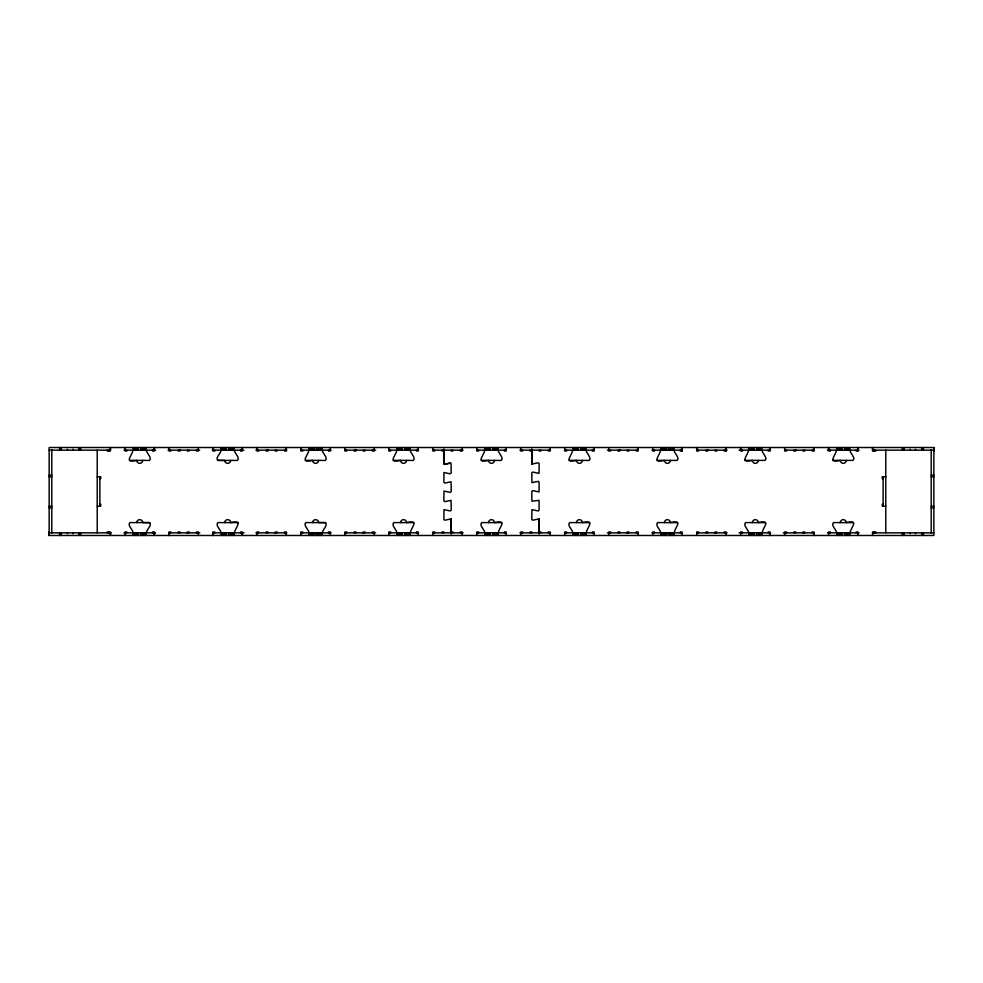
<?xml version="1.0" encoding="UTF-8"?>
<svg xmlns="http://www.w3.org/2000/svg" width="983" height="983" viewBox="0 0 983 983"><rect width="100%" height="100%" fill="white"/><g stroke="black" fill="none" stroke-linecap="round" stroke-linejoin="round"><path stroke-width="1.47" d="M49.15 535.477L49.15 447.523L933.85 447.523L933.85 535.477L49.15 535.477L49.15 531.95M110.415 534.949L110.415 532.835M110.415 449.636L110.415 447.523L110.415 451.05L107.196 451.05L107.196 450.165M125.074 449.636L125.074 447.523L125.074 451.05L126.832 451.05L126.832 450.165M133.135 534.949C135.076 530.967 126.352 525.303 130.026 522.575L149.428 522.575C153.115 525.303 144.39 530.967 146.332 534.949M154.392 534.949L154.392 532.835M154.392 449.636L154.392 447.523L154.392 451.05L152.623 451.05L152.623 450.165M169.039 533.364L169.039 535.477L169.039 531.95L170.809 531.95L170.809 532.835M169.039 450.165L169.039 448.051M213.016 533.364L213.016 535.477L213.016 531.95L214.773 531.95L214.773 532.835M213.016 450.165L213.016 448.051M234.273 447.523C232.148 451.75 241.019 457.525 237.37 460.425L217.968 460.425C214.294 457.697 223.018 452.033 221.077 448.051M234.273 450.165L234.273 448.051M242.334 534.949L242.334 532.835M242.334 449.636L242.334 447.523L242.334 451.05L240.577 451.05L240.577 450.165M256.981 449.636L256.981 447.523L256.981 451.05L258.75 451.05L258.75 450.165M286.299 534.949L286.299 532.835M286.299 449.636L286.299 447.523L286.299 451.05L284.542 451.05L284.542 450.165M309.018 534.949C310.96 530.967 302.236 525.303 305.91 522.575L325.312 522.575C328.961 525.475 320.089 531.25 322.215 535.477M315.322 533.708L315.322 532.835L315.322 533.486M321.33 449.292L321.33 450.165L321.33 449.514M661.67 533.708L661.67 532.835L661.67 533.486M661.67 449.514L661.67 450.165L661.67 449.292M682.042 451.05L682.042 447.523L682.042 451.05L680.285 451.05L680.285 450.165M715.022 533.486L715.022 531.95L716.779 531.95L716.779 532.835M726.019 451.05L726.019 447.523L726.019 451.05L724.25 451.05L724.25 450.165M795.64 449.514L795.64 451.05L793.871 451.05L793.871 450.165M857.926 451.05L857.926 447.523L857.926 451.05L856.168 451.05L856.168 450.165M443.861 448.998L443.972 464.074L451.086 463.214L451.197 472.934L450.361 473.818L443.972 472.504L443.861 482.223L444.697 483.095L451.086 481.793L451.197 491.512L450.361 492.385L443.972 491.07L443.861 500.789L444.697 501.674L451.086 500.359L451.197 510.079L450.361 510.951L443.972 509.649L443.861 519.368L444.697 520.24L451.086 518.926L451.197 534.002M445.127 464.443L449.931 462.846M49.15 450.165L110.538 450.165M123.956 450.165L155.547 450.165M168.019 450.165L199.672 450.165M212.205 450.165L243.907 450.165M255.887 450.165L286.864 450.165M300.515 450.165L331.173 450.165M344.935 450.165L375.666 450.165M388.899 450.165L418.623 450.165M432.434 450.165L463.116 450.165M476.841 450.165L506.159 450.165M519.884 450.165L550.566 450.165M564.377 450.165L594.101 450.165M607.334 450.165L638.065 450.165M651.827 450.165L682.177 450.165M727.113 450.165L696.701 450.165L696.701 447.523L696.701 451.05L698.458 451.05L698.458 450.165M739.093 450.165L770.549 450.165M784.643 450.165L813.973 450.165M827.453 450.165L859.044 450.165M872.462 450.165L933.85 450.165M443.861 451.05L442.104 451.05L442.104 450.165M531.803 451.05L530.046 451.05L530.046 450.165M49.15 475.084L51.792 475.084M931.208 475.084L933.85 475.084M49.15 476.841L51.792 476.841M97.219 476.841L100.745 476.841L100.745 478.598L99.861 478.598M885.781 476.841L882.255 476.841L882.255 478.598L883.139 478.598M931.208 476.841L933.85 476.841M99.861 504.402L100.745 504.402L100.745 506.159L97.219 506.159M883.139 504.402L882.255 504.402L882.255 506.159L885.781 506.159M49.15 506.159L51.792 506.159M931.208 506.159L933.85 506.159M49.15 507.916L51.792 507.916M931.208 507.916L933.85 507.916M451.197 531.95L452.954 531.95L452.954 532.835M539.139 531.95L540.896 531.95L540.896 532.835M49.15 532.835L111.202 532.835M123.956 532.835L155.547 532.835M169.027 532.835L199.77 532.835M212.451 532.835L244.054 532.835M255.887 532.835L286.815 532.835M300.552 532.835L331.173 532.835M344.935 532.835L375.666 532.835M388.899 532.835L418.623 532.835M432.434 532.835L463.116 532.835M476.841 532.835L506.159 532.835M519.884 532.835L550.566 532.835M564.377 532.835L594.101 532.835M607.334 532.835L638.065 532.835M651.827 532.835L682.485 532.835M696.701 532.835L727.113 532.835M739.093 532.835L770.549 532.835M783.328 532.835L814.391 532.835M827.453 532.835L859.044 532.835M872.462 532.835L933.85 532.835M836.668 447.523C837.835 454.588 825.142 463.706 840.342 460.425A2.937 2.937 0 0 0 843.267 463.362A2.937 2.937 0 0 0 846.203 460.425M748.727 447.523C749.882 454.588 737.201 463.706 752.4 460.425A2.937 2.937 0 0 0 755.325 463.362A2.937 2.937 0 0 0 758.262 460.425M660.785 447.523C661.94 454.588 649.259 463.706 664.459 460.425A2.937 2.937 0 0 0 667.383 463.362A2.937 2.937 0 0 0 670.32 460.425M572.843 447.523C573.998 454.588 561.318 463.706 576.505 460.425A2.937 2.937 0 0 0 579.442 463.362A2.937 2.937 0 0 0 582.378 460.425M484.902 447.523C486.057 454.588 473.364 463.706 488.563 460.425A2.937 2.937 0 0 0 491.5 463.349A2.937 2.937 0 0 0 494.437 460.425M396.96 447.523C398.115 454.588 385.422 463.706 400.622 460.425A2.937 2.937 0 0 0 403.558 463.362A2.937 2.937 0 0 0 406.495 460.425M309.018 447.523C310.173 454.588 297.48 463.706 312.68 460.425A2.937 2.937 0 0 0 315.617 463.362A2.937 2.937 0 0 0 318.541 460.425M217.55 460.327L224.738 460.425A2.937 2.937 0 0 0 227.675 463.362A2.937 2.937 0 0 0 230.6 460.425M133.135 447.523C134.29 454.588 121.597 463.706 136.797 460.425A2.937 2.937 0 0 0 139.733 463.362A2.937 2.937 0 0 0 142.658 460.425M849.865 535.477C848.71 528.412 861.403 519.294 846.203 522.575A2.937 2.937 0 0 0 843.267 519.638A2.937 2.937 0 0 0 840.342 522.575M761.923 535.477C760.768 528.412 773.461 519.294 758.262 522.575A2.937 2.937 0 0 0 755.325 519.638A2.937 2.937 0 0 0 752.4 522.575M673.982 535.477C672.827 528.412 685.52 519.294 670.32 522.575A2.937 2.937 0 0 0 667.383 519.638A2.937 2.937 0 0 0 664.459 522.575M586.04 535.477C584.885 528.412 597.578 519.294 582.378 522.575A2.937 2.937 0 0 0 579.442 519.638A2.937 2.937 0 0 0 576.505 522.575M498.098 535.477C496.943 528.412 509.636 519.294 494.437 522.575A2.937 2.937 0 0 0 491.5 519.638A2.937 2.937 0 0 0 488.563 522.575M410.157 535.477C409.002 528.412 421.682 519.294 406.495 522.575A2.937 2.937 0 0 0 403.558 519.638A2.937 2.937 0 0 0 400.622 522.575M325.729 522.673L318.541 522.575A2.937 2.937 0 0 0 315.617 519.638A2.937 2.937 0 0 0 312.68 522.575M234.273 535.477C233.118 528.412 245.799 519.294 230.6 522.575A2.937 2.937 0 0 0 227.675 519.638A2.937 2.937 0 0 0 224.738 522.575M149.846 522.673L142.658 522.575A2.937 2.937 0 0 0 139.733 519.638A2.937 2.937 0 0 0 136.797 522.575M833.154 460.327L852.974 460.425C856.611 457.525 847.739 451.75 849.865 447.523M745.212 460.327L765.032 460.425C768.669 457.525 759.798 451.75 761.923 447.523M657.271 460.327L677.09 460.425C680.727 457.525 671.856 451.75 673.982 447.523M853.391 522.673L833.572 522.575C829.922 525.475 838.794 531.25 836.668 535.477M569.317 460.327L589.149 460.425C592.786 457.525 583.914 451.75 586.04 447.523M765.45 522.673L745.63 522.575C741.981 525.475 750.852 531.25 748.727 535.477M481.375 460.327L501.207 460.425C504.844 457.525 495.973 451.75 498.098 447.523M677.508 522.673L657.688 522.575C654.039 525.475 662.911 531.25 660.785 535.477M393.433 460.327L413.265 460.425C416.903 457.525 408.031 451.75 410.157 447.523M589.567 522.673L569.735 522.575C566.097 525.475 574.969 531.25 572.843 535.477M305.492 460.327L325.312 460.425C328.961 457.525 320.089 451.75 322.215 447.523M501.625 522.673L481.793 522.575C478.156 525.475 487.027 531.25 484.902 535.477M413.683 522.673L393.851 522.575C390.214 525.475 399.086 531.25 396.96 535.477M129.609 460.327L149.428 460.425C153.078 457.525 144.206 451.75 146.332 447.523M237.788 522.673L217.968 522.575C214.331 525.475 223.202 531.25 221.077 535.477M531.803 448.998L531.914 464.074L538.303 462.76L539.139 463.632L539.028 473.364L532.639 472.049L531.803 472.934L531.914 482.641L538.303 481.326L539.139 482.211L539.028 491.93L532.639 490.615L531.803 491.5L531.914 501.207L539.028 500.359L539.139 510.079L538.303 510.951L531.914 509.649L531.803 519.368L532.639 520.228L539.028 518.926L539.139 534.002M539.028 518.926L539.139 532.835M531.803 450.165L531.914 464.074M451.086 518.926L451.197 532.835M443.861 450.165L443.972 464.074M933.85 447.523L933.85 451.05M931.208 449.723L931.208 533.278M923.442 447.523L923.442 450.165M923.442 532.835L923.442 535.477M921.685 447.523L921.685 450.165M921.685 532.835L921.685 535.477M915.529 449.292L915.529 450.165M915.529 532.835L915.529 533.708M910.258 449.292L910.258 450.165M910.258 532.835L910.258 533.708M904.102 447.523L904.102 450.165M904.102 532.835L904.102 535.477M902.333 447.523L902.333 450.165M902.333 532.835L902.333 535.477M885.781 450.165L885.781 532.835M883.139 476.841L883.139 506.159M875.804 450.165L875.804 451.05L872.585 451.05L872.585 447.523L872.585 450.165M875.804 532.835L875.804 531.95L872.585 531.95L872.585 535.477M874.342 450.165L874.342 451.05M874.342 531.95L874.342 532.835M857.926 535.477L857.926 531.95L856.168 531.95L856.168 532.835M848.108 447.523L848.108 450.165M848.108 532.835L848.108 535.477M846.351 447.523L846.351 450.165M846.351 532.835L846.351 535.477M844.594 447.523L844.594 450.165M844.594 532.835L844.594 535.477M841.952 447.523L841.952 450.165M841.952 532.835L841.952 535.477M840.195 447.523L840.195 450.165M840.195 532.835L840.195 535.477M838.438 447.523L838.438 450.165M838.438 532.835L838.438 535.477M830.377 450.165L830.377 451.05L828.608 451.05L828.608 447.523L828.608 450.165M830.377 532.835L830.377 531.95L828.608 531.95L828.608 535.477M813.961 447.523L813.961 451.05L812.191 451.05L812.191 450.165M813.961 532.835L813.961 535.477L813.961 531.95L812.191 531.95L812.191 532.835M804.721 450.165L804.721 451.05L802.964 451.05L802.964 450.165M804.721 532.835L804.721 531.95L802.964 531.95L802.964 533.486M795.64 532.835L795.64 531.95L793.871 531.95L793.871 532.835M786.4 450.165L786.4 451.05L784.643 451.05L784.643 447.523M786.4 532.835L786.4 531.95L784.643 531.95L784.643 535.477M769.984 447.523L769.984 451.05L768.227 451.05L768.227 450.165M769.984 532.835L769.984 535.477L769.984 531.95L768.227 531.95L768.227 532.835M760.166 447.523L760.166 450.165M760.166 532.835L760.166 535.477M758.409 447.523L758.409 450.165M758.409 532.835L758.409 535.477M756.652 447.523L756.652 450.165M756.652 532.835L756.652 535.477M754.01 447.523L754.01 450.165M754.01 532.835L754.01 535.477M752.253 447.523L752.253 450.165M752.253 532.835L752.253 535.477M750.496 447.523L750.496 450.165M750.496 532.835L750.496 535.477M742.423 450.165L742.423 451.05L740.666 451.05L740.666 447.523L740.666 450.165M742.423 532.835L742.423 531.95L740.666 531.95L740.666 535.477M726.019 535.477L726.019 531.95L724.25 531.95L724.25 532.835M716.779 450.165L716.779 451.05L715.022 451.05L715.022 450.165M707.686 449.514L707.686 451.05L705.929 451.05L705.929 450.165M707.686 532.835L707.686 531.95L705.929 531.95L705.929 532.835M698.458 532.835L698.458 531.95L696.701 531.95L696.701 535.477M682.042 535.477L682.042 531.95L680.285 531.95L680.285 532.835M672.225 447.523L672.225 450.165M672.225 532.835L672.225 535.477M670.467 447.523L670.467 450.165M670.467 532.835L670.467 535.477M668.698 447.523L668.698 450.165M668.698 532.835L668.698 535.477M667.678 449.292L667.678 450.165M667.678 532.835L667.678 533.708M666.069 447.523L666.069 450.165M666.069 532.835L666.069 535.477M664.311 447.523L664.311 450.165M664.311 532.835L664.311 535.477M662.542 447.523L662.542 450.165M662.542 532.835L662.542 535.477M660.637 449.514L660.637 450.165M660.637 532.835L660.637 533.486M654.481 450.165L654.481 451.05L652.724 451.05L652.724 447.523M654.481 532.835L654.481 531.95L652.724 531.95L652.724 535.477M638.065 447.523L638.065 451.05L636.308 451.05L636.308 450.165M638.065 535.477L638.065 531.95L636.308 531.95L636.308 532.835M628.837 450.165L628.837 451.05L627.08 451.05L627.08 450.165M628.837 532.835L628.837 531.95L627.08 531.95L627.08 533.486M619.745 449.514L619.745 451.05L617.988 451.05L617.988 450.165M619.745 532.835L619.745 531.95L617.988 531.95L617.988 532.835M610.517 450.165L610.517 451.05L608.76 451.05L608.76 447.523M610.517 532.835L610.517 531.95L608.76 531.95L608.76 535.477M594.101 447.523L594.101 451.05L592.344 451.05L592.344 450.165M594.101 535.477L594.101 531.95L592.344 531.95L592.344 532.835M584.283 447.523L584.283 450.165M584.283 532.835L584.283 535.477M582.526 447.523L582.526 450.165M582.526 532.835L582.526 535.477M580.756 447.523L580.756 450.165M580.756 532.835L580.756 535.477M578.127 447.523L578.127 450.165M578.127 532.835L578.127 535.477M576.37 447.523L576.37 450.165M576.37 532.835L576.37 535.477M574.6 447.523L574.6 450.165M574.6 532.835L574.6 535.477M566.54 450.165L566.54 451.05L564.783 451.05L564.783 447.523M566.54 532.835L566.54 531.95L564.783 531.95L564.783 535.477M550.124 447.523L550.124 451.05L548.367 451.05L548.367 450.165M550.124 535.477L550.124 531.95L548.367 531.95L548.367 532.835M540.896 450.165L540.896 451.05L539.139 451.05L539.139 450.165M531.803 532.835L531.803 531.95L530.046 531.95L530.046 532.835M522.575 450.165L522.563 451.05L520.806 451.05L520.818 447.523M522.575 532.835L522.563 531.95L520.806 531.95L520.818 535.477M506.159 447.523L506.159 451.05L504.39 451.05L504.402 450.165M506.159 535.477L506.147 531.95L504.39 531.95L504.402 532.835M496.341 447.523L496.341 450.165M496.341 532.835L496.341 535.477M494.572 447.523L494.572 450.165M494.572 532.835L494.572 535.477M492.815 447.523L492.815 450.165M492.815 532.835L492.815 535.477M490.185 447.523L490.185 450.165M490.185 532.835L490.185 535.477M488.428 447.523L488.428 450.165M488.428 532.835L488.428 535.477M486.659 447.523L486.659 450.165M486.659 532.835L486.659 535.477M478.598 450.165L478.598 451.05L476.829 451.05L476.841 447.523M478.598 532.835L478.598 531.95L476.829 531.95L476.841 535.477M462.182 447.523L462.182 451.05L460.413 451.05L460.425 450.165M462.182 535.477L462.182 531.95L460.413 531.95L460.425 532.835M452.954 450.165L452.954 451.05L451.197 451.05L451.197 450.165M443.861 532.835L443.861 531.95L442.104 531.95L442.104 532.835M434.633 450.165L434.633 451.05L432.876 451.05L432.876 447.523M434.633 532.835L434.633 531.95L432.876 531.95L432.876 535.477M418.217 447.523L418.217 451.05L416.46 451.05L416.46 450.165M418.217 535.477L418.217 531.95L416.46 531.95L416.46 532.835M408.4 447.523L408.4 450.165M408.4 532.835L408.4 535.477M406.63 447.523L406.63 450.165M406.63 532.835L406.63 535.477M404.873 447.523L404.873 450.165M404.873 532.835L404.873 535.477M402.244 447.523L402.244 450.165M402.244 532.835L402.244 535.477M400.474 447.523L400.474 450.165M400.474 532.835L400.474 535.477M398.717 447.523L398.717 450.165M398.717 532.835L398.717 535.477M390.656 450.165L390.656 451.05L388.899 451.05L388.899 447.523M390.656 532.835L390.656 531.95L388.899 531.95L388.899 535.477M374.24 447.523L374.24 451.05L372.483 451.05L372.483 450.165M374.24 535.477L374.24 531.95L372.483 531.95L372.483 532.835M365.012 450.165L365.012 451.05L363.255 451.05L363.255 450.165M365.012 532.835L365.012 531.95L363.255 531.95L363.255 533.486M355.92 449.514L355.92 451.05L354.163 451.05L354.163 450.165M355.92 532.835L355.92 531.95L354.163 531.95L354.163 532.835M346.692 450.165L346.692 451.05L344.935 451.05L344.935 447.523M346.692 532.835L346.692 531.95L344.935 531.95L344.935 535.477M330.276 447.523L330.276 451.05L328.519 451.05L328.519 450.165M330.276 535.477L330.276 531.95L328.519 531.95L328.519 532.835M322.363 449.514L322.363 450.165M322.363 532.835L322.363 533.486M321.33 532.835L321.33 533.708M320.458 447.523L320.458 450.165M320.458 532.835L320.458 535.477M318.689 447.523L318.689 450.165M318.689 532.835L318.689 535.477M316.931 447.523L316.931 450.165M316.931 532.835L316.931 535.477M315.322 449.292L315.322 450.165M314.302 447.523L314.302 450.165M314.302 532.835L314.302 535.477M312.533 447.523L312.533 450.165M312.533 532.835L312.533 535.477M310.775 447.523L310.775 450.165M310.775 532.835L310.775 535.477M309.018 532.835L309.018 535.477M302.715 450.165L302.715 451.05L300.958 451.05L300.958 447.523M302.715 532.835L302.715 531.95L300.958 531.95L300.958 535.477M286.299 535.477L286.299 531.95L284.542 531.95L284.542 532.835M277.071 450.165L277.071 451.05L275.314 451.05L275.314 450.165M277.071 532.835L277.071 531.95L275.314 531.95L275.314 533.486M267.978 449.514L267.978 451.05L266.221 451.05L266.221 450.165M267.978 532.835L267.978 531.95L266.221 531.95L266.221 532.835M258.75 532.835L258.75 531.95L256.981 531.95L256.981 535.477M242.334 535.477L242.334 531.95L240.577 531.95L240.577 532.835M232.504 447.523L232.504 450.165M232.504 532.835L232.504 535.477M230.747 447.523L230.747 450.165M230.747 532.835L230.747 535.477M228.99 447.523L228.99 450.165M228.99 532.835L228.99 535.477M226.348 447.523L226.348 450.165M226.348 532.835L226.348 535.477M224.591 447.523L224.591 450.165M224.591 532.835L224.591 535.477M222.834 447.523L222.834 450.165M222.834 532.835L222.834 535.477M221.077 447.523L221.077 450.165M214.773 450.165L214.773 451.05L213.016 451.05L213.016 447.523M198.357 447.523L198.357 451.05L196.6 451.05L196.6 450.165M198.357 535.477L198.357 531.95L196.6 531.95L196.6 532.835M189.129 450.165L189.129 451.05L187.36 451.05L187.36 450.165M189.129 532.835L189.129 531.95L187.36 531.95L187.36 533.486M180.036 449.514L180.036 451.05L178.279 451.05L178.279 450.165M180.036 532.835L180.036 531.95L178.279 531.95L178.279 532.835M170.809 450.165L170.809 451.05L169.039 451.05L169.039 447.523M154.392 535.477L154.392 531.95L152.623 531.95L152.623 532.835M146.332 532.835L146.332 535.477M144.562 447.523L144.562 450.165M144.562 532.835L144.562 535.477M142.805 447.523L142.805 450.165M142.805 532.835L142.805 535.477M141.048 447.523L141.048 450.165M141.048 532.835L141.048 535.477M138.406 447.523L138.406 450.165M138.406 532.835L138.406 535.477M136.649 447.523L136.649 450.165M136.649 532.835L136.649 535.477M134.892 447.523L134.892 450.165M134.892 532.835L134.892 535.477M133.135 532.835L133.135 535.477M126.832 532.835L126.832 531.95L125.074 531.95L125.074 535.477M110.415 535.477L110.415 531.95L107.196 531.95L107.196 532.835M108.658 450.165L108.658 451.05M108.658 531.95L108.658 532.835M99.861 476.841L99.861 506.159M97.219 450.165L97.219 532.835M80.667 447.523L80.667 450.165M80.667 532.835L80.667 535.477M78.898 447.523L78.898 450.165M78.898 532.835L78.898 535.477M72.742 449.292L72.742 450.165M72.742 532.835L72.742 533.708M67.471 449.292L67.471 450.165M67.471 532.835L67.471 533.708M61.315 447.523L61.315 450.165M61.315 532.835L61.315 535.477M59.558 447.523L59.558 450.165M59.558 532.835L59.558 535.477M51.792 449.723L51.792 533.278"/></g></svg>
